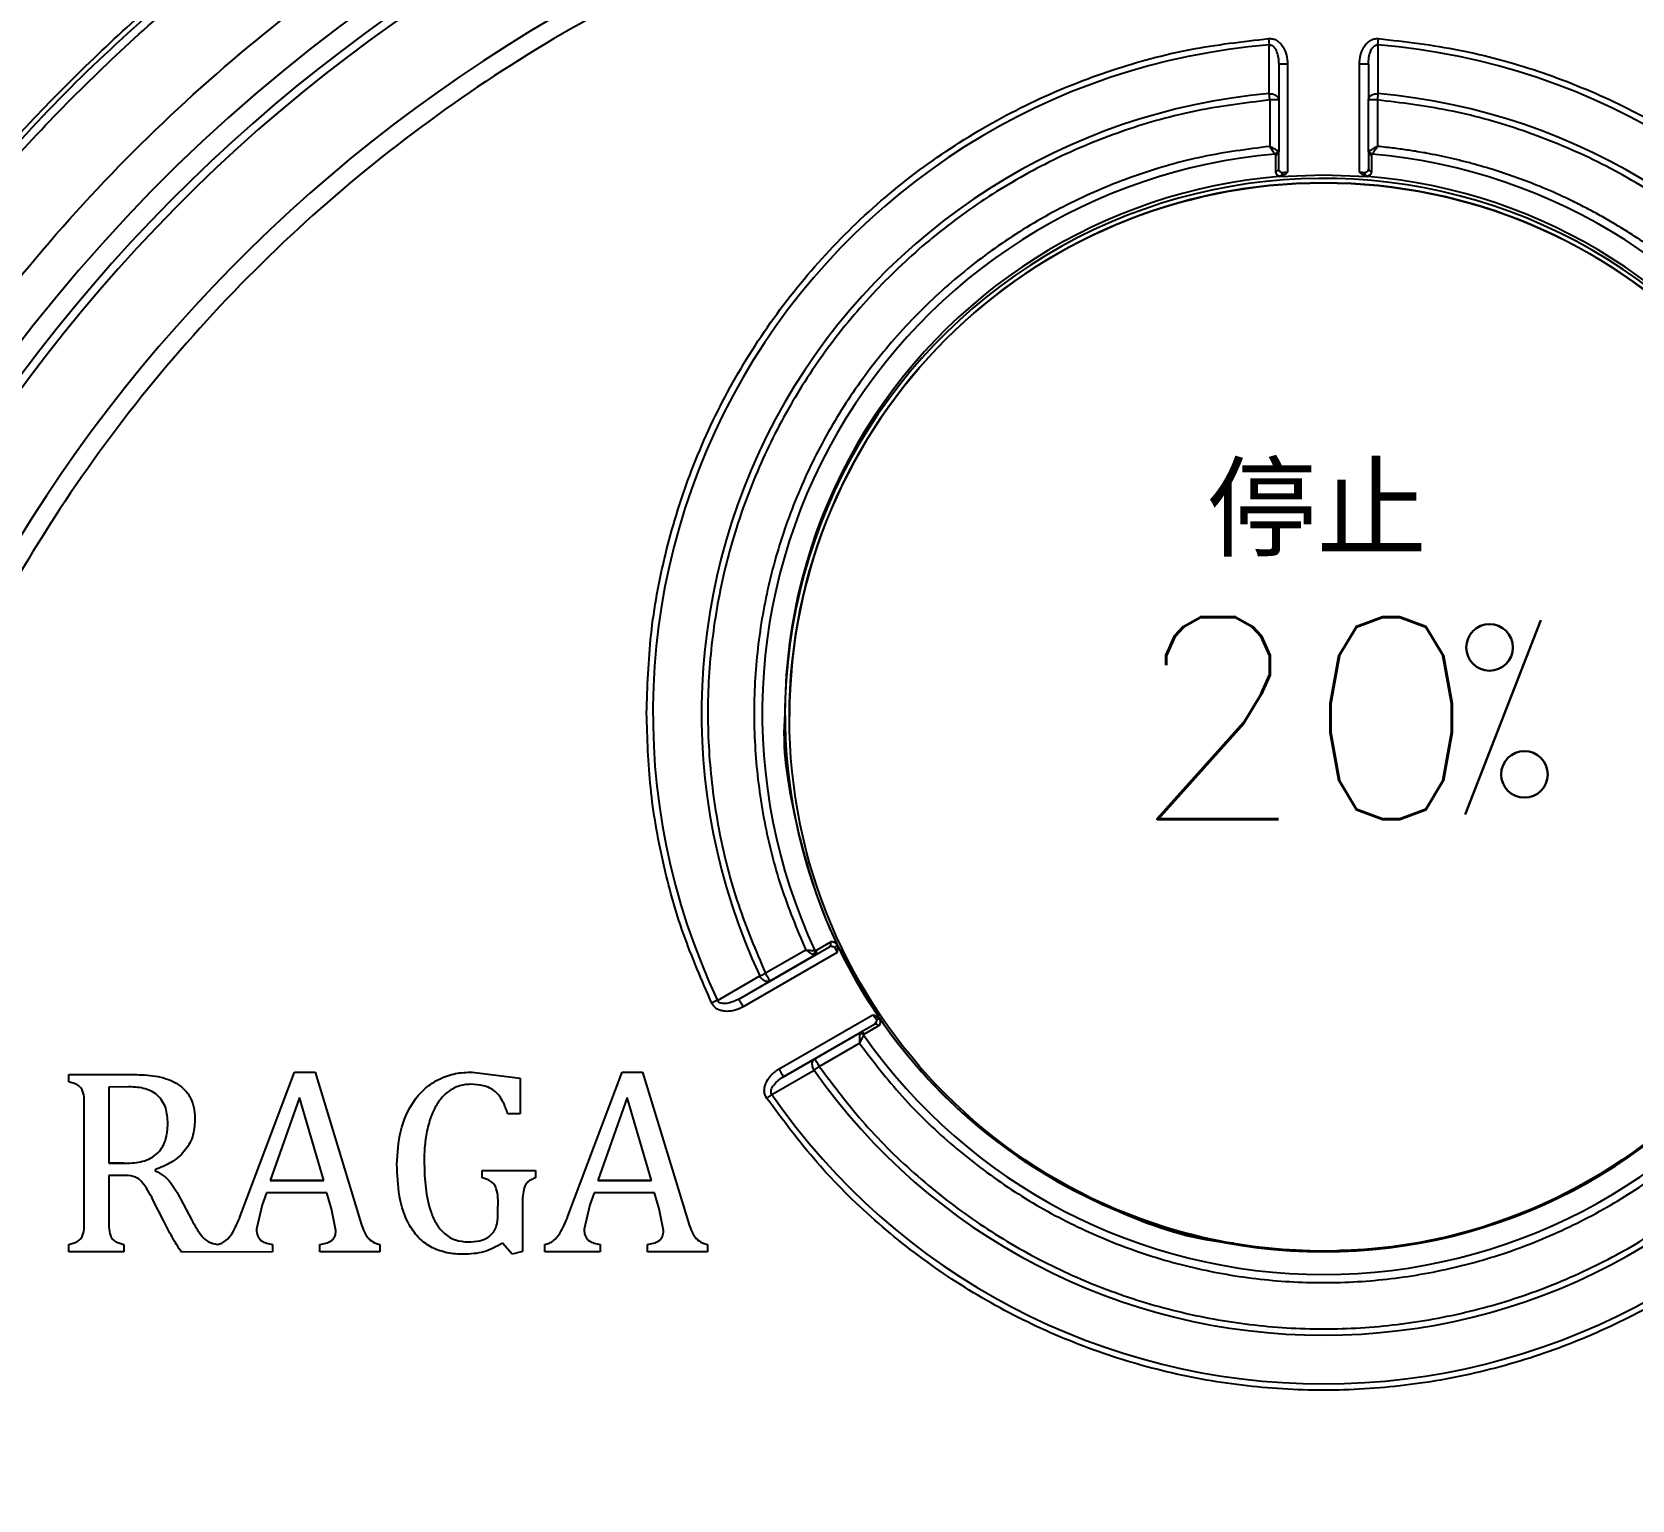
# Model space of a CAD drawing. Header units: millimetres. Extents: x 2126 to 3741, y 477 to 1658.
# Drawn here: x 2419.9 to 2509.1, y 1348.6 to 1430.3 of the extents above; entities that cross this region are included whole.
import ezdxf

# ---------------------------------------------------------------- set-up
doc = ezdxf.new("R2010")
doc.units = ezdxf.units.MM
for name, color, linetype, lineweight in [('AM_5', 3, 'Continuous', 25), ('DIM', 4, 'Continuous', 13), ('标注', 3, 'Continuous', 13)]:
    doc.layers.add(name, color=color, linetype=linetype, lineweight=lineweight)
doc.styles.add('01', font='txt.shx')
doc.styles.add('SLDTEXTSTYLE1', font='txt.shx', dxfattribs={"width": 0.7, "bigfont": 'gbcbig.shx'})
doc.dimstyles.new('SLDDIMSTYLE12$0', dxfattribs={"dimtxt": 12, "dimasz": 10, "dimexe": 0, "dimexo": 0.0625, "dimgap": 0.875, "dimtad": 1, "dimdec": 1, "dimlfac": 1.8, "dimrnd": 1e-09, "dimzin": 12, "dimdsep": 46, "dimtxsty": 'SLDTEXTSTYLE1', "dimcen": 0.09, "dimdle": 8.16, "dimclrd": 3, "dimclre": 3, "dimadec": 0, "dimazin": 3, "dimtfac": 1, "dimtdec": 1, "dimtofl": 0, "dimtmove": 0, "dimatfit": 3, "dimfxl": 0, "dimfrac": 2, "dimtolj": 1, "dimlwd": 5, "dimlwe": 5, "dimarcsym": 0})

# ---------------------------------------------------------------- blocks, each defined once
blk = doc.blocks.new('*D20')
at = {"layer": 'AM_5', "color": 3, "lineweight": 5, "transparency": 16777216}
blk.add_line((2548.033, 1555.7), (2264.196, 1555.7), dxfattribs=at)
at = {"layer": 'AM_5', "color": 3, "linetype": 'Continuous', "lineweight": 5, "transparency": 16777216}
for p, q in [((2264.196, 1545.7), (2264.196, 1266.959)), ((2595.101, 1256.959), (2264.196, 1256.959))]:
    blk.add_line(p, q, dxfattribs=at)
at = {"layer": 'AM_5', "color": 3, "transparency": 16777216}
for points in [[(2262.529, 1545.7), (2265.863, 1545.7), (2264.196, 1555.7)], [(2262.529, 1266.959), (2265.863, 1266.959), (2264.196, 1256.959)]]:
    blk.add_solid(points, dxfattribs=at)
at = {"layer": 'Defpoints', "color": 0, "transparency": 16777216}
for p in [(2548.096, 1555.7), (2264.196, 1256.959), (2595.163, 1256.959)]:
    blk.add_point(p, dxfattribs=at)
at = {"layer": 'AM_5', "color": 0, "transparency": 16777216, "insert": (2257.321, 1403.647), "char_height": 12, "attachment_point": 5, "rotation": 90, "style": 'SLDTEXTSTYLE1'}
blk.add_mtext('\\A1;350', dxfattribs=at)

msp = doc.modelspace()

# ---------------------------------------------------------------- linework, layer by layer
at = {"color": 7, "linetype": 'Continuous', "lineweight": 25}
for p, q in [((2488.821, 1429.966), (2488.849, 1429.614)), ((2488.847, 1426.897), (2488.849, 1429.614)), ((2494.907, 1429.614), (2494.935, 1429.966)), ((2494.907, 1429.614), (2494.909, 1426.897)), ((2489.378, 1428.552), (2489.378, 1426.545)), ((2489.878, 1428.552), (2489.878, 1422.517)), ((2493.878, 1422.517), (2493.878, 1428.552)), ((2494.378, 1428.552), (2494.378, 1426.545)), ((2488.878, 1426.545), (2488.847, 1426.897)), ((2494.909, 1426.897), (2494.878, 1426.545)), ((2488.878, 1426.545), (2488.878, 1423.959)), ((2489.378, 1426.545), (2489.378, 1423.653)), ((2494.378, 1423.653), (2494.378, 1426.545)), ((2494.878, 1426.545), (2494.878, 1423.959)), ((2489.194, 1423.473), (2489.194, 1422.537)), ((2489.378, 1422.717), (2489.378, 1423.653)), ((2494.378, 1423.653), (2494.378, 1422.717)), ((2494.562, 1422.537), (2494.562, 1423.473)), ((2489.405, 1422.281), (2491.878, 1422.383)), ((2491.878, 1422.383), (2494.351, 1422.281)), ((2462.128, 1392.21), (2462.128, 1392.21)), ((2464.422, 1379.631), (2463.611, 1379.163)), ((2467.222, 1375.292), (2464.749, 1379.576)), ((2459.305, 1376.464), (2464.358, 1379.381)), ((2464.781, 1379.049), (2459.555, 1376.031)), ((2463.033, 1379.194), (2460.793, 1377.901)), ((2463.547, 1378.913), (2461.043, 1377.468)), ((2463.545, 1378.913), (2463.573, 1378.932)), ((2463.547, 1378.913), (2464.358, 1379.381)), ((2464.384, 1379.4), (2464.391, 1379.397)), ((2458.121, 1376.391), (2460.473, 1377.751)), ((2459.305, 1376.464), (2461.043, 1377.468)), ((2459.305, 1376.464), (2458.974, 1376.308)), ((2461.555, 1372.567), (2466.781, 1375.584)), ((2466.858, 1375.051), (2461.805, 1372.134)), ((2463.543, 1373.138), (2466.047, 1374.583)), ((2466.858, 1375.051), (2466.047, 1374.583)), ((2466.296, 1374.514), (2467.106, 1374.982)), ((2463.793, 1372.705), (2466.033, 1373.998)), ((2431.542, 1364.368), (2434.561, 1372.399)), ((2431.542, 1364.368), (2434.561, 1372.399)), ((2434.561, 1372.399), (2435.706, 1372.399)), ((2434.561, 1372.399), (2434.561, 1372.399)), ((2434.561, 1372.399), (2435.706, 1372.399)), ((2435.706, 1372.399), (2438.167, 1364.311)), ((2435.706, 1372.399), (2435.706, 1372.399)), ((2435.706, 1372.399), (2438.167, 1364.311)), ((2444.454, 1372.399), (2447.13, 1372.058)), ((2444.454, 1372.399), (2444.454, 1372.399)), ((2449.79, 1364.368), (2452.809, 1372.399)), ((2449.79, 1364.368), (2452.809, 1372.399)), ((2452.809, 1372.399), (2453.953, 1372.399)), ((2452.809, 1372.399), (2452.809, 1372.399)), ((2452.809, 1372.399), (2453.953, 1372.399)), ((2453.953, 1372.399), (2456.414, 1364.311)), ((2453.953, 1372.399), (2453.953, 1372.399)), ((2453.953, 1372.399), (2456.414, 1364.311)), ((2461.15, 1371.145), (2463.504, 1372.502)), ((2461.805, 1372.134), (2463.543, 1373.138)), ((2421.998, 1371.85), (2421.998, 1372.262)), ((2421.998, 1372.262), (2425.611, 1372.262)), ((2421.998, 1372.262), (2425.611, 1372.262)), ((2421.998, 1372.262), (2421.998, 1372.262)), ((2425.274, 1371.576), (2424.217, 1371.548)), ((2424.217, 1371.548), (2424.217, 1367.323)), ((2425.611, 1372.262), (2425.611, 1372.262)), ((2447.13, 1372.058), (2447.13, 1370.067)), ((2447.13, 1372.058), (2447.13, 1372.058)), ((2434.844, 1370.98), (2433.212, 1366.362)), ((2436.203, 1366.362), (2434.844, 1370.98)), ((2453.092, 1370.98), (2451.46, 1366.362)), ((2454.451, 1366.362), (2453.092, 1370.98)), ((2422.845, 1364.231), (2422.845, 1370.414)), ((2429.019, 1369.732), (2429.019, 1369.732)), ((2447.13, 1370.067), (2446.444, 1370.067)), ((2424.217, 1367.323), (2425.034, 1367.323)), ((2424.217, 1367.323), (2424.217, 1367.323)), ((2425.034, 1367.323), (2424.217, 1367.323)), ((2425.034, 1367.323), (2425.034, 1367.323)), ((2440.27, 1367.254), (2440.27, 1367.254)), ((2441.779, 1367.355), (2441.779, 1367.355)), ((2425.008, 1366.637), (2424.217, 1366.637)), ((2424.217, 1366.637), (2424.217, 1364.236)), ((2426.809, 1366.956), (2426.809, 1366.892)), ((2433.212, 1366.362), (2436.203, 1366.362)), ((2436.203, 1366.362), (2433.212, 1366.362)), ((2445.014, 1366.499), (2445.014, 1366.911)), ((2445.014, 1366.911), (2447.977, 1366.911)), ((2445.014, 1366.911), (2447.977, 1366.911)), ((2445.014, 1366.911), (2445.014, 1366.911)), ((2447.977, 1366.911), (2447.977, 1366.499)), ((2447.977, 1366.911), (2447.977, 1366.911)), ((2451.46, 1366.362), (2454.451, 1366.362)), ((2454.451, 1366.362), (2451.46, 1366.362)), ((2427.287, 1364.09), (2426.676, 1365.288)), ((2428.217, 1365.335), (2428.848, 1364.154)), ((2428.217, 1365.335), (2428.217, 1365.335)), ((2428.217, 1365.335), (2428.848, 1364.154)), ((2433.005, 1365.676), (2432.762, 1364.999)), ((2436.372, 1365.676), (2433.005, 1365.676)), ((2436.625, 1364.776), (2436.372, 1365.676)), ((2451.252, 1365.676), (2451.01, 1364.999)), ((2454.62, 1365.676), (2451.252, 1365.676)), ((2454.873, 1364.776), (2454.62, 1365.676)), ((2432.762, 1364.999), (2432.447, 1363.642)), ((2436.865, 1363.569), (2436.625, 1364.776)), ((2445.895, 1364.437), (2445.895, 1364.866)), ((2447.267, 1364.917), (2447.267, 1362.398)), ((2451.01, 1364.999), (2450.695, 1363.642)), ((2455.113, 1363.569), (2454.873, 1364.776)), ((2422.845, 1364.231), (2422.845, 1364.231)), ((2428.848, 1364.154), (2428.848, 1364.154)), ((2431.542, 1364.368), (2431.542, 1364.368)), ((2438.167, 1364.311), (2438.167, 1364.311)), ((2449.79, 1364.368), (2449.79, 1364.368)), ((2456.414, 1364.311), (2456.414, 1364.311)), ((2421.998, 1362.383), (2421.998, 1362.795)), ((2421.998, 1362.795), (2421.998, 1362.795)), ((2425.064, 1362.795), (2425.064, 1362.383)), ((2430.264, 1362.793), (2430.264, 1362.793)), ((2433.343, 1362.795), (2433.343, 1362.383)), ((2435.976, 1362.383), (2435.976, 1362.795)), ((2439.309, 1362.795), (2439.309, 1362.383)), ((2439.309, 1362.795), (2439.309, 1362.795)), ((2446.686, 1362.246), (2446.142, 1362.859)), ((2448.502, 1362.383), (2448.502, 1362.795)), ((2448.502, 1362.795), (2448.502, 1362.795)), ((2451.591, 1362.795), (2451.591, 1362.383)), ((2454.223, 1362.383), (2454.223, 1362.795)), ((2457.557, 1362.795), (2457.557, 1362.383)), ((2457.557, 1362.795), (2457.557, 1362.795)), ((2425.064, 1362.383), (2421.998, 1362.383)), ((2433.343, 1362.383), (2428.261, 1362.367)), ((2439.309, 1362.383), (2435.976, 1362.383)), ((2447.267, 1362.398), (2446.686, 1362.246)), ((2451.591, 1362.383), (2448.502, 1362.383)), ((2457.557, 1362.383), (2454.223, 1362.383)), ((2491.878, 1362.383), (2492.981, 1362.492))]:
    msp.add_line(p, q, dxfattribs=at)
at = {"color": 7, "linetype": 'Continuous', "lineweight": 25, "flags": 128}
for points in [[(2489.378, 1428.552), (2489.388, 1428.552), (2489.416, 1428.552), (2489.462, 1428.552), (2489.524, 1428.552), (2489.6, 1428.552), (2489.687, 1428.552), (2489.78, 1428.552), (2489.878, 1428.552)], [(2493.878, 1428.552), (2493.975, 1428.552), (2494.069, 1428.552), (2494.156, 1428.552), (2494.231, 1428.552), (2494.294, 1428.552), (2494.34, 1428.552), (2494.368, 1428.552), (2494.378, 1428.552)], [(2489.378, 1426.545), (2489.368, 1426.545), (2489.34, 1426.545), (2489.294, 1426.545), (2489.231, 1426.545), (2489.156, 1426.545), (2489.069, 1426.545), (2488.975, 1426.545), (2488.878, 1426.545)], [(2494.878, 1426.545), (2494.78, 1426.545), (2494.687, 1426.545), (2494.6, 1426.545), (2494.524, 1426.545), (2494.462, 1426.545), (2494.416, 1426.545), (2494.388, 1426.545), (2494.378, 1426.545)], [(2460.473, 1377.751), (2460.506, 1377.767), (2460.541, 1377.783), (2460.58, 1377.801), (2460.62, 1377.82), (2460.662, 1377.839), (2460.705, 1377.859), (2460.749, 1377.88), (2460.793, 1377.901)], [(2460.793, 1377.901), (2460.842, 1377.816), (2460.889, 1377.735), (2460.932, 1377.66), (2460.97, 1377.594), (2461.001, 1377.541), (2461.024, 1377.501), (2461.038, 1377.476), (2461.043, 1377.468)], [(2458.121, 1376.391), (2458.088, 1376.375), (2458.053, 1376.358), (2458.014, 1376.34), (2457.974, 1376.321), (2457.933, 1376.302), (2457.89, 1376.281), (2457.846, 1376.261), (2457.801, 1376.24)], [(2459.555, 1376.031), (2459.506, 1376.115), (2459.459, 1376.197), (2459.416, 1376.272), (2459.378, 1376.337), (2459.347, 1376.391), (2459.324, 1376.431), (2459.31, 1376.456), (2459.305, 1376.464)], [(2461.805, 1372.134), (2461.8, 1372.142), (2461.786, 1372.167), (2461.763, 1372.207), (2461.732, 1372.261), (2461.694, 1372.326), (2461.651, 1372.401), (2461.604, 1372.482), (2461.555, 1372.567)], [(2463.793, 1372.705), (2463.753, 1372.676), (2463.713, 1372.649), (2463.674, 1372.621), (2463.637, 1372.595), (2463.6, 1372.569), (2463.566, 1372.545), (2463.534, 1372.522), (2463.504, 1372.502)], [(2463.543, 1373.138), (2463.548, 1373.129), (2463.562, 1373.105), (2463.585, 1373.065), (2463.616, 1373.011), (2463.654, 1372.945), (2463.698, 1372.87), (2463.745, 1372.789), (2463.793, 1372.705)], [(2460.859, 1370.944), (2460.899, 1370.972), (2460.939, 1371), (2460.978, 1371.027), (2461.016, 1371.053), (2461.053, 1371.078), (2461.087, 1371.102), (2461.12, 1371.124), (2461.15, 1371.145)]]:
    msp.add_lwpolyline(points, dxfattribs=at)
at = {"color": 7, "linetype": 'Continuous', "lineweight": 25}
msp.add_circle((2491.877, 1392.178), 29.75, dxfattribs=at)
for centre, radius, start, end in [((2491.878, 1357.383), 91.48, 295.79271, 180), ((2491.878, 1357.383), 90.341, 353.64897, 186.35103), ((2491.878, 1357.383), 89.875, 353.64897, 186.35103), ((2491.878, 1357.383), 85.319, 353.33017, 186.66983), ((2491.878, 1392.383), 37.354, 94.65071, 205.34929), ((2491.878, 1392.383), 37.354, 334.65071, 85.34929), ((2491.878, 1392.383), 34.646, 95.01875, 204.98125), ((2491.878, 1392.383), 34.646, 335.01875, 84.98125), ((2491.878, 1392.383), 31.264, 94.97704, 205.02296), ((2489.106, 1423.75), 0.229, 285.08159, 349.89545), ((2489.189, 1423.662), 0.19, 271.48934, 357.31235), ((2494.567, 1423.662), 0.19, 182.68765, 268.51066), ((2494.65, 1423.75), 0.229, 190.10455, 254.91841), ((2491.878, 1392.383), 31.264, 334.97704, 85.02296), ((2489.189, 1422.726), 0.189, 271.61717, 357.31776), ((2494.567, 1422.726), 0.189, 182.6801, 268.38296), ((2491.877, 1392.178), 30, 357.22072, 180), ((2491.878, 1392.383), 30, 94.72923, 205.27077), ((2491.877, 1392.178), 29.75, 0, 179.93876), ((2491.878, 1392.383), 30, 334.72923, 85.27077), ((2464.256, 1379.541), 0.189, 302.68007, 28.38309), ((2463.327, 1379.1), 0.229, 310.10459, 14.91837), ((2463.445, 1379.073), 0.19, 302.68761, 28.51079), ((2466.945, 1374.883), 0.189, 31.61702, 117.31857), ((2491.878, 1392.383), 30, 214.72923, 325.27077), ((2466.099, 1374.299), 0.229, 45.08176, 109.89528), ((2466.134, 1374.415), 0.19, 31.48925, 117.3121), ((2491.878, 1392.383), 31.264, 214.97704, 325.02296), ((2491.878, 1392.383), 34.646, 215.01875, 324.98125), ((2491.878, 1392.383), 37.354, 214.65071, 325.34929), ((2491.878, 1357.383), 91.48, 180, 290.22656)]:
    msp.add_arc(centre, radius, start, end, dxfattribs=at)
for points in [[(2394.204, 1368.174), (2394.728, 1371.825), (2395.776, 1379.129), (2398.896, 1389.772), (2403.104, 1400.015), (2408.459, 1409.716), (2414.864, 1418.755), (2422.245, 1427.017), (2430.507, 1434.398), (2439.547, 1440.803), (2449.247, 1446.158), (2459.49, 1450.366), (2470.134, 1453.486), (2477.437, 1454.534), (2481.088, 1455.058)], [(2394.407, 1374.716), (2395.093, 1378.01), (2396.466, 1384.599), (2399.787, 1394.151), (2403.991, 1403.335), (2409.126, 1412.038), (2415.116, 1420.174), (2421.903, 1427.659), (2429.417, 1434.414), (2437.579, 1440.369), (2446.304, 1445.467), (2455.505, 1449.632), (2465.071, 1452.912), (2471.666, 1454.256), (2474.963, 1454.928)], [(2502.667, 1455.058), (2506.319, 1454.534), (2513.622, 1453.486), (2524.265, 1450.366), (2534.508, 1446.158), (2544.209, 1440.803), (2553.248, 1434.398), (2561.511, 1427.017), (2568.892, 1418.755), (2575.297, 1409.716), (2580.652, 1400.015), (2584.86, 1389.772), (2587.979, 1379.129), (2589.028, 1371.825), (2589.552, 1368.174)], [(2398.137, 1357.384), (2398.224, 1360.452), (2398.399, 1366.587), (2399.802, 1375.701), (2402.027, 1384.639), (2405.135, 1393.315), (2409.073, 1401.644), (2413.81, 1409.547), (2419.299, 1416.948), (2425.487, 1423.775), (2432.314, 1429.963), (2439.715, 1435.452), (2447.618, 1440.189), (2455.947, 1444.127), (2464.623, 1447.235), (2473.561, 1449.46), (2482.675, 1450.864), (2488.81, 1451.038), (2491.878, 1451.125)], [(2491.878, 1451.125), (2494.946, 1451.038), (2501.081, 1450.864), (2510.195, 1449.46), (2519.133, 1447.235), (2527.809, 1444.127), (2536.138, 1440.189), (2544.041, 1435.452), (2551.442, 1429.963), (2558.269, 1423.775), (2564.457, 1416.948), (2569.946, 1409.547), (2574.683, 1401.644), (2578.621, 1393.315), (2581.729, 1384.639), (2583.954, 1375.701), (2585.357, 1366.587), (2585.531, 1360.452), (2585.618, 1357.384)], [(2491.878, 1441.67), (2488.915, 1441.58), (2482.99, 1441.399), (2474.201, 1439.944), (2465.608, 1437.639), (2457.307, 1434.424), (2449.39, 1430.358), (2441.945, 1425.481), (2435.054, 1419.847), (2428.795, 1413.519), (2423.237, 1406.567), (2418.442, 1399.069), (2414.462, 1391.108), (2411.343, 1382.773), (2409.114, 1374.154), (2407.823, 1365.352), (2407.399, 1356.453), (2407.907, 1350.547), (2408.162, 1347.594)], [(2575.594, 1347.594), (2575.848, 1350.547), (2576.357, 1356.453), (2575.933, 1365.352), (2574.642, 1374.154), (2572.413, 1382.773), (2569.294, 1391.108), (2565.314, 1399.069), (2560.519, 1406.567), (2554.96, 1413.519), (2548.701, 1419.847), (2541.811, 1425.481), (2534.366, 1430.358), (2526.449, 1434.424), (2518.148, 1437.639), (2509.555, 1439.944), (2500.766, 1441.399), (2494.841, 1441.58), (2491.878, 1441.67)], [(2427.235, 1432.022), (2425.48, 1430.446), (2421.969, 1427.293), (2418.816, 1423.782), (2417.24, 1422.027)], [(2494.935, 1429.966), (2496.444, 1429.79), (2499.461, 1429.439), (2503.864, 1428.225), (2508.095, 1426.528), (2512.09, 1424.324), (2515.79, 1421.657), (2519.143, 1418.563), (2522.098, 1415.088), (2524.613, 1411.283), (2526.651, 1407.202), (2528.183, 1402.905), (2529.186, 1398.455), (2529.645, 1393.917), (2529.557, 1389.356), (2528.91, 1384.843), (2527.76, 1380.422), (2526.556, 1377.634), (2525.954, 1376.24)], [(2488.878, 1426.545), (2487.516, 1426.377), (2484.793, 1426.043), (2480.821, 1424.926), (2477.005, 1423.376), (2473.403, 1421.372), (2470.067, 1418.953), (2467.045, 1416.152), (2464.379, 1413.01), (2462.108, 1409.571), (2460.265, 1405.885), (2458.877, 1402.005), (2457.962, 1397.987), (2457.536, 1393.889), (2457.601, 1389.767), (2458.167, 1385.688), (2459.185, 1381.689), (2460.257, 1379.164), (2460.793, 1377.901)], [(2488.878, 1423.959), (2487.629, 1423.796), (2485.131, 1423.472), (2481.491, 1422.426), (2477.995, 1420.986), (2474.696, 1419.133), (2471.64, 1416.903), (2468.871, 1414.325), (2466.428, 1411.437), (2464.345, 1408.28), (2462.652, 1404.897), (2461.372, 1401.337), (2460.525, 1397.65), (2460.121, 1393.889), (2460.166, 1390.105), (2460.667, 1386.358), (2461.581, 1382.682), (2462.549, 1380.356), (2463.033, 1379.194)], [(2489.878, 1422.517), (2489.821, 1422.512), (2489.706, 1422.501), (2489.611, 1422.49), (2489.564, 1422.485)], [(2494.192, 1422.485), (2494.145, 1422.49), (2494.049, 1422.501), (2493.935, 1422.512), (2493.878, 1422.517)], [(2464.652, 1379.337), (2464.671, 1379.293), (2464.71, 1379.205), (2464.757, 1379.101), (2464.781, 1379.049)], [(2466.781, 1375.584), (2466.815, 1375.538), (2466.881, 1375.444), (2466.938, 1375.367), (2466.967, 1375.328)], [(2466.033, 1373.998), (2466.798, 1372.997), (2468.328, 1370.996), (2471.054, 1368.367), (2474.049, 1366.059), (2477.303, 1364.129), (2480.762, 1362.597), (2484.379, 1361.488), (2488.102, 1360.816), (2491.878, 1360.591), (2495.654, 1360.816), (2499.377, 1361.488), (2502.994, 1362.597), (2506.452, 1364.129), (2509.707, 1366.059), (2512.702, 1368.367), (2515.428, 1370.996), (2516.958, 1372.997), (2517.723, 1373.998)], [(2463.793, 1372.705), (2464.619, 1371.609), (2466.271, 1369.418), (2469.224, 1366.536), (2472.474, 1364.006), (2476.011, 1361.89), (2479.773, 1360.21), (2483.71, 1358.993), (2487.764, 1358.255), (2491.878, 1358.008), (2495.991, 1358.255), (2500.046, 1358.993), (2503.983, 1360.21), (2507.745, 1361.89), (2511.282, 1364.006), (2514.532, 1366.536), (2517.485, 1369.418), (2519.137, 1371.609), (2519.963, 1372.705)], [(2522.897, 1370.944), (2521.991, 1369.726), (2520.177, 1367.289), (2516.925, 1364.083), (2513.34, 1361.266), (2509.433, 1358.909), (2505.274, 1357.038), (2500.918, 1355.681), (2496.431, 1354.86), (2491.878, 1354.584), (2487.325, 1354.86), (2482.838, 1355.681), (2478.482, 1357.038), (2474.323, 1358.909), (2470.416, 1361.266), (2466.831, 1364.083), (2463.578, 1367.289), (2461.765, 1369.726), (2460.859, 1370.944)], [(2491.878, 1263.644), (2488.81, 1263.731), (2482.675, 1263.905), (2473.561, 1265.308), (2464.623, 1267.533), (2455.947, 1270.641), (2447.618, 1274.579), (2439.715, 1279.317), (2432.314, 1284.805), (2425.487, 1290.993), (2419.299, 1297.82), (2413.81, 1305.221), (2409.073, 1313.124), (2405.135, 1321.454), (2402.027, 1330.129), (2399.802, 1339.067), (2398.399, 1348.181), (2398.224, 1354.317), (2398.137, 1357.384)], [(2585.618, 1357.384), (2585.531, 1354.317), (2585.357, 1348.181), (2583.954, 1339.067), (2581.729, 1330.129), (2578.621, 1321.454), (2574.683, 1313.124), (2569.946, 1305.221), (2564.457, 1297.82), (2558.269, 1290.993), (2551.442, 1284.805), (2544.041, 1279.317), (2536.138, 1274.579), (2527.809, 1270.641), (2519.133, 1267.533), (2510.195, 1265.308), (2501.081, 1263.905), (2494.946, 1263.731), (2491.878, 1263.644)]]:
    msp.add_open_spline(points, degree=3, dxfattribs=at)
for points, knots in [([(2454.171, 1392.383), (2454.22, 1393.848), (2454.32, 1396.817), (2455.143, 1401.268), (2456.501, 1405.72), (2458.46, 1410.072), (2461.002, 1414.212), (2464.077, 1418.014), (2467.617, 1421.387), (2471.538, 1424.256), (2475.716, 1426.562), (2480.044, 1428.276), (2484.413, 1429.458), (2487.365, 1429.798), (2488.821, 1429.966)], [0, 0, 0, 0, 0.078216, 0.158605, 0.241035, 0.32651, 0.412892, 0.5, 0.587092, 0.673473, 0.758965, 0.841378, 0.921776, 1, 1, 1, 1]), ([(2488.821, 1429.966), (2488.902, 1429.965), (2489.067, 1429.962), (2489.292, 1429.854), (2489.483, 1429.694), (2489.681, 1429.431), (2489.844, 1429.043), (2489.867, 1428.716), (2489.878, 1428.552)], [0, 0, 0, 0, 0.122541, 0.250728, 0.370854, 0.501138, 0.750528, 1, 1, 1, 1]), ([(2488.849, 1429.614), (2488.87, 1429.615), (2488.913, 1429.617), (2488.997, 1429.591), (2489.093, 1429.521), (2489.185, 1429.4), (2489.284, 1429.2), (2489.362, 1428.913), (2489.372, 1428.674), (2489.378, 1428.552)], [0, 0, 0, 0, 0.04691, 0.093633, 0.194711, 0.311017, 0.43912, 0.713502, 1, 1, 1, 1]), ([(2493.878, 1428.552), (2493.889, 1428.716), (2493.912, 1429.043), (2494.075, 1429.431), (2494.273, 1429.694), (2494.464, 1429.853), (2494.688, 1429.962), (2494.854, 1429.965), (2494.935, 1429.966)], [0, 0, 0, 0, 0.249813, 0.499193, 0.628879, 0.749485, 0.877324, 1, 1, 1, 1]), ([(2494.378, 1428.552), (2494.383, 1428.674), (2494.394, 1428.913), (2494.472, 1429.2), (2494.571, 1429.401), (2494.663, 1429.521), (2494.759, 1429.591), (2494.843, 1429.617), (2494.885, 1429.615), (2494.907, 1429.614)], [0, 0, 0, 0, 0.2865456, 0.5610687, 0.6891901, 0.8054766, 0.906505, 0.9531764, 1, 1, 1, 1]), ([(2488.847, 1426.897), (2488.912, 1426.895), (2489.012, 1426.891), (2489.136, 1426.85), (2489.22, 1426.806), (2489.291, 1426.748), (2489.359, 1426.664), (2489.371, 1426.591), (2489.378, 1426.545)], [0, 0, 0, 0, 0.238585, 0.363839, 0.500003, 0.621304, 0.761415, 1, 1, 1, 1]), ([(2494.378, 1426.545), (2494.385, 1426.591), (2494.397, 1426.664), (2494.465, 1426.748), (2494.536, 1426.806), (2494.62, 1426.85), (2494.744, 1426.891), (2494.843, 1426.895), (2494.909, 1426.897)], [0, 0, 0, 0, 0.238585, 0.378746, 0.499997, 0.636212, 0.761415, 1, 1, 1, 1]), ([(2526.171, 1392.383), (2526.126, 1393.71), (2526.036, 1396.4), (2525.293, 1400.432), (2523.858, 1405.158), (2521.311, 1410.389), (2517.768, 1415.101), (2514.042, 1418.675), (2510.504, 1421.288), (2506.731, 1423.393), (2502.82, 1424.966), (2498.868, 1426.059), (2496.196, 1426.384), (2494.878, 1426.545)], [0, 0, 0, 0, 0.0782769, 0.15871, 0.2411685, 0.3693291, 0.4998887, 0.586965, 0.6733385, 0.7588314, 0.8412717, 0.9217141, 1, 1, 1, 1]), ([(2489.331, 1423.71), (2489.307, 1423.724), (2489.255, 1423.752), (2489.146, 1423.812), (2489.018, 1423.883), (2488.93, 1423.93), (2488.878, 1423.959)], [0, 0, 0, 0, 0.242714, 0.515432, 0.71469, 1, 1, 1, 1]), ([(2489.166, 1423.53), (2489.15, 1423.553), (2489.118, 1423.602), (2489.049, 1423.705), (2488.967, 1423.826), (2488.911, 1423.909), (2488.878, 1423.959)], [0, 0, 0, 0, 0.242139, 0.515387, 0.713959, 1, 1, 1, 1]), ([(2489.166, 1423.53), (2489.174, 1423.521), (2489.19, 1423.503), (2489.192, 1423.483), (2489.194, 1423.473)], [0, 0, 0, 0, 0.49497, 1, 1, 1, 1]), ([(2489.378, 1423.653), (2489.376, 1423.664), (2489.371, 1423.685), (2489.344, 1423.702), (2489.331, 1423.71)], [0, 0, 0, 0, 0.5446681, 1, 1, 1, 1]), ([(2494.425, 1423.71), (2494.412, 1423.702), (2494.385, 1423.685), (2494.38, 1423.664), (2494.378, 1423.653)], [0, 0, 0, 0, 0.455333, 1, 1, 1, 1]), ([(2494.878, 1423.959), (2494.826, 1423.93), (2494.738, 1423.883), (2494.61, 1423.812), (2494.501, 1423.752), (2494.449, 1423.724), (2494.425, 1423.71)], [0, 0, 0, 0, 0.285344, 0.484568, 0.757303, 1, 1, 1, 1]), ([(2494.562, 1423.473), (2494.563, 1423.483), (2494.566, 1423.503), (2494.582, 1423.521), (2494.59, 1423.53)], [0, 0, 0, 0, 0.505034, 1, 1, 1, 1]), ([(2494.878, 1423.959), (2494.845, 1423.909), (2494.789, 1423.826), (2494.707, 1423.705), (2494.638, 1423.602), (2494.606, 1423.553), (2494.59, 1423.53)], [0, 0, 0, 0, 0.286006, 0.484613, 0.757844, 1, 1, 1, 1]), ([(2523.595, 1392.383), (2523.552, 1393.638), (2523.466, 1396.147), (2522.773, 1399.858), (2521.946, 1402.582), (2521.248, 1404.372), (2520.855, 1405.293), (2520.434, 1406.2), (2519.984, 1407.094), (2519.506, 1407.973), (2519.16, 1408.563), (2518.909, 1408.976), (2518.615, 1409.452), (2518.149, 1410.167), (2517.575, 1410.983), (2517.047, 1411.691), (2516.508, 1412.375), (2515.936, 1413.059), (2515.505, 1413.546), (2514.831, 1414.283), (2513.969, 1415.166), (2512.693, 1416.334), (2511.504, 1417.315), (2510.385, 1418.152), (2509.45, 1418.795), (2508.655, 1419.305), (2507.936, 1419.74), (2507.212, 1420.153), (2506.46, 1420.555), (2505.905, 1420.832), (2505.119, 1421.21), (2504.182, 1421.629), (2502.855, 1422.151), (2501.585, 1422.589), (2500.498, 1422.913), (2499.617, 1423.145), (2498.948, 1423.305), (2498.277, 1423.451), (2497.78, 1423.548), (2497.356, 1423.625), (2496.904, 1423.702), (2496.213, 1423.806), (2495.504, 1423.896), (2495.048, 1423.942), (2494.878, 1423.959)], [0, 0, 0, 0, 0.080365, 0.160729, 0.241094, 0.262468, 0.283842, 0.305215, 0.326587, 0.347957, 0.369326, 0.370443, 0.378885, 0.405204, 0.425118, 0.442801, 0.461848, 0.480895, 0.49994, 0.50352, 0.544914, 0.57896, 0.614384, 0.643615, 0.668512, 0.687104, 0.704122, 0.72234, 0.740558, 0.758776, 0.762108, 0.796425, 0.824503, 0.853496, 0.882488, 0.897179, 0.911868, 0.926558, 0.941247, 0.944272, 0.9542, 0.970596, 0.989058, 1, 1, 1, 1]), ([(2489.194, 1422.537), (2489.198, 1422.512), (2489.204, 1422.463), (2489.261, 1422.397), (2489.347, 1422.339), (2489.432, 1422.311), (2489.474, 1422.298)], [0, 0, 0, 0, 0.253237, 0.501002, 0.754124, 1, 1, 1, 1]), ([(2489.564, 1422.485), (2489.537, 1422.498), (2489.48, 1422.526), (2489.4, 1422.602), (2489.387, 1422.671), (2489.378, 1422.717)], [0, 0, 0, 0, 0.233086, 0.493007, 1, 1, 1, 1]), ([(2489.878, 1422.517), (2489.806, 1422.464), (2489.695, 1422.384), (2489.534, 1422.303), (2489.445, 1422.288), (2489.405, 1422.281)], [0, 0, 0, 0, 0.500211, 0.768831, 1, 1, 1, 1]), ([(2489.564, 1422.485), (2489.564, 1422.485), (2489.564, 1422.485), (2489.564, 1422.484), (2489.564, 1422.484), (2489.563, 1422.483), (2489.563, 1422.479), (2489.562, 1422.462), (2489.556, 1422.424), (2489.538, 1422.372), (2489.509, 1422.325), (2489.485, 1422.307), (2489.474, 1422.298)], [0, 0, 0, 0, 0.000085, 0.000256, 0.000889, 0.00335, 0.013107, 0.052364, 0.215004, 0.505233, 0.751511, 1, 1, 1, 1]), ([(2494.351, 1422.281), (2494.311, 1422.288), (2494.223, 1422.303), (2494.061, 1422.383), (2493.95, 1422.464), (2493.878, 1422.517)], [0, 0, 0, 0, 0.22952, 0.499747, 1, 1, 1, 1]), ([(2494.378, 1422.717), (2494.369, 1422.671), (2494.356, 1422.602), (2494.276, 1422.526), (2494.219, 1422.498), (2494.192, 1422.485)], [0, 0, 0, 0, 0.506993, 0.766897, 1, 1, 1, 1]), ([(2494.282, 1422.298), (2494.27, 1422.307), (2494.245, 1422.326), (2494.218, 1422.374), (2494.2, 1422.428), (2494.195, 1422.466), (2494.192, 1422.485)], [0, 0, 0, 0, 0.260276, 0.5208, 0.77013, 1, 1, 1, 1]), ([(2494.282, 1422.298), (2494.324, 1422.311), (2494.409, 1422.339), (2494.495, 1422.397), (2494.551, 1422.463), (2494.558, 1422.512), (2494.562, 1422.537)], [0, 0, 0, 0, 0.245779, 0.498992, 0.746656, 1, 1, 1, 1]), ([(2489.474, 1422.298), (2489.47, 1422.296), (2489.462, 1422.292), (2489.439, 1422.285), (2489.419, 1422.283), (2489.405, 1422.281)], [0, 0, 0, 0, 0.22087, 0.452261, 1, 1, 1, 1]), ([(2494.351, 1422.281), (2494.337, 1422.283), (2494.317, 1422.285), (2494.294, 1422.292), (2494.286, 1422.296), (2494.282, 1422.298)], [0, 0, 0, 0, 0.55228, 0.782751, 1, 1, 1, 1]), ([(2457.801, 1376.24), (2457.246, 1377.515), (2456.134, 1380.065), (2455.026, 1384.095), (2454.302, 1388.212), (2454.214, 1390.993), (2454.171, 1392.383)], [0, 0, 0, 0, 0.249984, 0.5, 0.749984, 1, 1, 1, 1]), ([(2461.881, 1392.415), (2461.88, 1392.404), (2461.686, 1390.443), (2462.353, 1386.487), (2463.959, 1380.831), (2466.779, 1375.607), (2470.527, 1371.038), (2475.102, 1367.26), (2480.332, 1364.557), (2484.354, 1363.096), (2486.593, 1362.901), (2486.877, 1362.876)], [0, 0, 0, 0, 0.000759, 0.140599, 0.280438, 0.420278, 0.560118, 0.699957, 0.839797, 0.979637, 1, 1, 1, 1]), ([(2464.769, 1379.508), (2464.736, 1379.538), (2464.67, 1379.598), (2464.577, 1379.643), (2464.491, 1379.659), (2464.445, 1379.64), (2464.422, 1379.631)], [0, 0, 0, 0, 0.245779, 0.498992, 0.746657, 1, 1, 1, 1]), ([(2464.749, 1379.576), (2464.755, 1379.563), (2464.763, 1379.545), (2464.769, 1379.521), (2464.769, 1379.512), (2464.769, 1379.508)], [0, 0, 0, 0, 0.55228, 0.782751, 1, 1, 1, 1]), ([(2464.749, 1379.576), (2464.763, 1379.538), (2464.794, 1379.454), (2464.806, 1379.274), (2464.791, 1379.137), (2464.781, 1379.049)], [0, 0, 0, 0, 0.22952, 0.499747, 1, 1, 1, 1]), ([(2463.033, 1379.194), (2463.092, 1379.19), (2463.192, 1379.183), (2463.338, 1379.172), (2463.462, 1379.165), (2463.521, 1379.161), (2463.548, 1379.159)], [0, 0, 0, 0, 0.286006, 0.484613, 0.757844, 1, 1, 1, 1]), ([(2463.475, 1378.925), (2463.451, 1378.94), (2463.4, 1378.97), (2463.294, 1379.035), (2463.169, 1379.11), (2463.083, 1379.163), (2463.033, 1379.194)], [0, 0, 0, 0, 0.242697, 0.515432, 0.714656, 1, 1, 1, 1]), ([(2463.475, 1378.925), (2463.488, 1378.919), (2463.517, 1378.904), (2463.537, 1378.91), (2463.547, 1378.913)], [0, 0, 0, 0, 0.4553331, 1, 1, 1, 1]), ([(2463.611, 1379.163), (2463.602, 1379.159), (2463.584, 1379.151), (2463.56, 1379.156), (2463.548, 1379.159)], [0, 0, 0, 0, 0.505034, 1, 1, 1, 1]), ([(2464.358, 1379.381), (2464.402, 1379.397), (2464.469, 1379.42), (2464.574, 1379.389), (2464.627, 1379.354), (2464.652, 1379.337)], [0, 0, 0, 0, 0.506993, 0.766897, 1, 1, 1, 1]), ([(2464.769, 1379.508), (2464.767, 1379.493), (2464.763, 1379.464), (2464.736, 1379.415), (2464.701, 1379.374), (2464.67, 1379.349), (2464.657, 1379.34), (2464.653, 1379.338), (2464.653, 1379.337), (2464.652, 1379.337), (2464.652, 1379.337), (2464.652, 1379.337), (2464.652, 1379.337)], [0, 0, 0, 0, 0.247987, 0.494121, 0.79066, 0.948951, 0.987198, 0.996714, 0.999119, 0.99974, 0.999911, 1, 1, 1, 1]), ([(2461.043, 1377.468), (2461, 1377.451), (2460.931, 1377.424), (2460.824, 1377.441), (2460.738, 1377.474), (2460.658, 1377.524), (2460.56, 1377.611), (2460.507, 1377.696), (2460.473, 1377.751)], [0, 0, 0, 0, 0.238585, 0.378746, 0.499997, 0.636212, 0.761415, 1, 1, 1, 1]), ([(2459.555, 1376.031), (2459.407, 1375.959), (2459.112, 1375.815), (2458.695, 1375.762), (2458.368, 1375.802), (2458.135, 1375.888), (2457.928, 1376.028), (2457.843, 1376.17), (2457.801, 1376.24)], [0, 0, 0, 0, 0.249813, 0.499193, 0.628879, 0.749485, 0.877324, 1, 1, 1, 1]), ([(2458.974, 1376.308), (2458.862, 1376.272), (2458.697, 1376.22), (2458.473, 1376.207), (2458.324, 1376.226), (2458.215, 1376.274), (2458.15, 1376.335), (2458.131, 1376.372), (2458.121, 1376.391)], [0, 0, 0, 0, 0.3847801, 0.5643592, 0.7273499, 0.8689544, 0.9343706, 1, 1, 1, 1]), ([(2466.781, 1375.584), (2466.863, 1375.548), (2466.988, 1375.493), (2467.139, 1375.393), (2467.196, 1375.324), (2467.222, 1375.292)], [0, 0, 0, 0, 0.500211, 0.768831, 1, 1, 1, 1]), ([(2466.967, 1375.328), (2466.969, 1375.298), (2466.973, 1375.235), (2466.947, 1375.128), (2466.893, 1375.082), (2466.858, 1375.051)], [0, 0, 0, 0, 0.233085, 0.493007, 1, 1, 1, 1]), ([(2466.967, 1375.328), (2466.984, 1375.336), (2467.02, 1375.35), (2467.076, 1375.362), (2467.131, 1375.361), (2467.159, 1375.35), (2467.173, 1375.344)], [0, 0, 0, 0, 0.233611, 0.484456, 0.743694, 1, 1, 1, 1]), ([(2467.106, 1374.982), (2467.126, 1374.998), (2467.165, 1375.028), (2467.194, 1375.11), (2467.201, 1375.213), (2467.183, 1375.301), (2467.173, 1375.344)], [0, 0, 0, 0, 0.253237, 0.501002, 0.754124, 1, 1, 1, 1]), ([(2467.173, 1375.344), (2467.177, 1375.342), (2467.185, 1375.337), (2467.202, 1375.32), (2467.214, 1375.304), (2467.222, 1375.292)], [0, 0, 0, 0, 0.22087, 0.452261, 1, 1, 1, 1]), ([(2466.047, 1374.583), (2466.039, 1374.576), (2466.024, 1374.562), (2466.022, 1374.529), (2466.021, 1374.514)], [0, 0, 0, 0, 0.544668, 1, 1, 1, 1]), ([(2466.021, 1374.514), (2466.022, 1374.486), (2466.023, 1374.428), (2466.026, 1374.303), (2466.029, 1374.157), (2466.031, 1374.057), (2466.033, 1373.998)], [0, 0, 0, 0, 0.242714, 0.515432, 0.71469, 1, 1, 1, 1]), ([(2466.261, 1374.461), (2466.248, 1374.436), (2466.222, 1374.384), (2466.167, 1374.272), (2466.103, 1374.141), (2466.059, 1374.051), (2466.033, 1373.998)], [0, 0, 0, 0, 0.242139, 0.515387, 0.713959, 1, 1, 1, 1]), ([(2466.261, 1374.461), (2466.264, 1374.473), (2466.271, 1374.496), (2466.288, 1374.508), (2466.296, 1374.514)], [0, 0, 0, 0, 0.49497, 1, 1, 1, 1]), ([(2440.27, 1367.254), (2440.304, 1367.877), (2440.374, 1369.122), (2441.004, 1370.592), (2441.836, 1371.528), (2442.626, 1372.042), (2443.519, 1372.352), (2444.142, 1372.383), (2444.454, 1372.399)], [0, 0, 0, 0, 0.2501594, 0.4995807, 0.624669, 0.7497301, 0.8748096, 1, 1, 1, 1]), ([(2440.27, 1367.254), (2440.304, 1367.877), (2440.374, 1369.122), (2441.004, 1370.592), (2441.836, 1371.528), (2442.626, 1372.042), (2443.519, 1372.352), (2444.142, 1372.383), (2444.454, 1372.399)], [0, 0, 0, 0, 0.2501594, 0.4995807, 0.624669, 0.7497301, 0.8748096, 1, 1, 1, 1]), ([(2460.859, 1370.944), (2460.819, 1371.015), (2460.739, 1371.16), (2460.721, 1371.409), (2460.763, 1371.654), (2460.893, 1371.957), (2461.147, 1372.292), (2461.419, 1372.475), (2461.555, 1372.567)], [0, 0, 0, 0, 0.122541, 0.250728, 0.370854, 0.501138, 0.750528, 1, 1, 1, 1]), ([(2463.416, 1372.705), (2463.408, 1372.749), (2463.39, 1372.844), (2463.411, 1372.973), (2463.463, 1373.078), (2463.517, 1373.118), (2463.543, 1373.138)], [0, 0, 0, 0, 0.239538, 0.517557, 0.768203, 1, 1, 1, 1]), ([(2463.504, 1372.502), (2463.485, 1372.534), (2463.447, 1372.599), (2463.426, 1372.669), (2463.416, 1372.705)], [0, 0, 0, 0, 0.4935537, 1, 1, 1, 1]), ([(2422.845, 1370.414), (2422.859, 1370.737), (2422.876, 1371.14), (2422.648, 1371.568), (2422.381, 1371.75), (2422.152, 1371.81), (2421.998, 1371.85)], [0, 0, 0, 0, 0.499621, 0.62515, 0.749473, 1, 1, 1, 1]), ([(2427.51, 1369.535), (2427.493, 1369.827), (2427.467, 1370.265), (2427.216, 1370.795), (2426.929, 1371.128), (2426.556, 1371.362), (2426.003, 1371.549), (2425.565, 1371.565), (2425.274, 1371.576)], [0, 0, 0, 0, 0.2495868, 0.3746258, 0.4995906, 0.6247112, 0.7498825, 1, 1, 1, 1]), ([(2425.611, 1372.262), (2426.014, 1372.248), (2426.821, 1372.221), (2427.811, 1371.924), (2428.463, 1371.433), (2428.812, 1370.925), (2428.958, 1370.436), (2429.013, 1370.036), (2429.017, 1369.833), (2429.019, 1369.732)], [0, 0, 0, 0, 0.250321, 0.499801, 0.624784, 0.749675, 0.874698, 0.937347, 1, 1, 1, 1]), ([(2444.366, 1371.713), (2444.249, 1371.708), (2444.014, 1371.697), (2443.556, 1371.58), (2443.037, 1371.283), (2442.564, 1370.75), (2442.198, 1370.056), (2441.942, 1369.228), (2441.799, 1368.296), (2441.786, 1367.667), (2441.779, 1367.355)], [0, 0, 0, 0, 0.062558, 0.125097, 0.249727, 0.374543, 0.499543, 0.665311, 0.833563, 1, 1, 1, 1]), ([(2446.444, 1370.067), (2446.364, 1370.295), (2446.205, 1370.752), (2445.845, 1371.255), (2445.439, 1371.525), (2444.978, 1371.687), (2444.61, 1371.703), (2444.366, 1371.713)], [0, 0, 0, 0, 0.250349, 0.499662, 0.620972, 0.749911, 1, 1, 1, 1]), ([(2461.15, 1371.145), (2461.138, 1371.163), (2461.116, 1371.199), (2461.096, 1371.285), (2461.108, 1371.403), (2461.167, 1371.542), (2461.29, 1371.729), (2461.5, 1371.94), (2461.702, 1372.068), (2461.805, 1372.134)], [0, 0, 0, 0, 0.04691, 0.093633, 0.194711, 0.311017, 0.43912, 0.713502, 1, 1, 1, 1]), ([(2429.019, 1369.732), (2428.995, 1369.413), (2428.946, 1368.774), (2428.446, 1367.927), (2427.695, 1367.316), (2427.105, 1367.076), (2426.809, 1366.956)], [0, 0, 0, 0, 0.249907, 0.499448, 0.749459, 1, 1, 1, 1]), ([(2425.034, 1367.323), (2425.355, 1367.326), (2425.837, 1367.331), (2426.45, 1367.528), (2426.861, 1367.784), (2427.177, 1368.15), (2427.461, 1368.73), (2427.491, 1369.213), (2427.51, 1369.535)], [0, 0, 0, 0, 0.2503, 0.375337, 0.500381, 0.62533, 0.750439, 1, 1, 1, 1]), ([(2443.968, 1362.246), (2443.82, 1362.249), (2443.525, 1362.256), (2442.94, 1362.343), (2442.231, 1362.572), (2441.498, 1363.093), (2440.783, 1364.045), (2440.333, 1365.486), (2440.291, 1366.664), (2440.27, 1367.254)], [0, 0, 0, 0, 0.0626532, 0.1253029, 0.2503037, 0.3752146, 0.5002189, 0.7496895, 1, 1, 1, 1]), ([(2441.779, 1367.355), (2441.816, 1366.403), (2441.861, 1365.213), (2442.45, 1363.922), (2442.895, 1363.368), (2443.517, 1362.99), (2443.989, 1362.951), (2444.225, 1362.932)], [0, 0, 0, 0, 0.499795, 0.625141, 0.750203, 0.875019, 1, 1, 1, 1]), ([(2426.676, 1365.288), (2426.5, 1365.636), (2426.279, 1366.07), (2425.859, 1366.48), (2425.496, 1366.635), (2425.203, 1366.636), (2425.008, 1366.637)], [0, 0, 0, 0, 0.500158, 0.625065, 0.75011, 1, 1, 1, 1]), ([(2426.809, 1366.892), (2426.97, 1366.811), (2427.291, 1366.649), (2427.662, 1366.252), (2427.962, 1365.808), (2428.132, 1365.493), (2428.217, 1365.335)], [0, 0, 0, 0, 0.249742, 0.499519, 0.749697, 1, 1, 1, 1]), ([(2445.895, 1364.866), (2445.903, 1365.218), (2445.913, 1365.658), (2445.697, 1366.139), (2445.436, 1366.38), (2445.183, 1366.452), (2445.014, 1366.499)], [0, 0, 0, 0, 0.500125, 0.624669, 0.750035, 1, 1, 1, 1]), ([(2447.977, 1366.499), (2447.939, 1366.486), (2447.864, 1366.46), (2447.72, 1366.394), (2447.552, 1366.286), (2447.406, 1366.092), (2447.256, 1365.637), (2447.262, 1365.237), (2447.267, 1364.917)], [0, 0, 0, 0, 0.062626, 0.125229, 0.250093, 0.374874, 0.500088, 1, 1, 1, 1]), ([(2444.225, 1362.932), (2444.441, 1362.941), (2444.771, 1362.955), (2445.182, 1363.093), (2445.458, 1363.26), (2445.674, 1363.498), (2445.862, 1363.892), (2445.882, 1364.22), (2445.895, 1364.437)], [0, 0, 0, 0, 0.250183, 0.381348, 0.500383, 0.621905, 0.750375, 1, 1, 1, 1]), ([(2421.998, 1362.795), (2422.152, 1362.835), (2422.382, 1362.895), (2422.652, 1363.074), (2422.879, 1363.504), (2422.86, 1363.908), (2422.845, 1364.231)], [0, 0, 0, 0, 0.250512, 0.375245, 0.500165, 1, 1, 1, 1]), ([(2421.998, 1362.795), (2422.152, 1362.835), (2422.382, 1362.895), (2422.652, 1363.074), (2422.879, 1363.504), (2422.86, 1363.908), (2422.845, 1364.231)], [0, 0, 0, 0, 0.250512, 0.375245, 0.500165, 1, 1, 1, 1]), ([(2424.217, 1364.236), (2424.211, 1363.914), (2424.204, 1363.552), (2424.351, 1363.183), (2424.446, 1363.054), (2424.678, 1362.893), (2424.91, 1362.834), (2425.064, 1362.795)], [0, 0, 0, 0, 0.4992485, 0.5620926, 0.6245905, 0.749614, 1, 1, 1, 1]), ([(2428.261, 1362.367), (2428.084, 1362.645), (2427.729, 1363.203), (2427.434, 1363.794), (2427.287, 1364.09)], [0, 0, 0, 0, 0.499901, 1, 1, 1, 1]), ([(2428.848, 1364.154), (2429.009, 1363.852), (2429.25, 1363.4), (2429.753, 1362.902), (2430.094, 1362.829), (2430.264, 1362.793)], [0, 0, 0, 0, 0.500537, 0.750346, 1, 1, 1, 1]), ([(2428.848, 1364.154), (2429.009, 1363.852), (2429.25, 1363.4), (2429.753, 1362.902), (2430.094, 1362.829), (2430.264, 1362.793)], [0, 0, 0, 0, 0.500537, 0.750346, 1, 1, 1, 1]), ([(2430.264, 1362.793), (2430.35, 1362.815), (2430.522, 1362.858), (2430.823, 1363.054), (2431.215, 1363.544), (2431.412, 1364.039), (2431.542, 1364.368)], [0, 0, 0, 0, 0.125077, 0.250222, 0.499887, 1, 1, 1, 1]), ([(2430.264, 1362.793), (2430.35, 1362.815), (2430.522, 1362.858), (2430.823, 1363.054), (2431.215, 1363.544), (2431.412, 1364.039), (2431.542, 1364.368)], [0, 0, 0, 0, 0.125077, 0.250222, 0.499887, 1, 1, 1, 1]), ([(2432.447, 1363.642), (2432.454, 1363.525), (2432.465, 1363.349), (2432.57, 1363.14), (2432.733, 1362.972), (2433.002, 1362.853), (2433.23, 1362.814), (2433.343, 1362.795)], [0, 0, 0, 0, 0.249595, 0.377929, 0.49984, 0.749543, 1, 1, 1, 1]), ([(2435.976, 1362.795), (2436.199, 1362.834), (2436.478, 1362.882), (2436.734, 1363.097), (2436.85, 1363.29), (2436.859, 1363.457), (2436.865, 1363.569)], [0, 0, 0, 0, 0.499477, 0.62618, 0.750315, 1, 1, 1, 1]), ([(2438.167, 1364.311), (2438.262, 1363.985), (2438.381, 1363.577), (2438.658, 1363.154), (2438.901, 1362.915), (2439.145, 1362.843), (2439.309, 1362.795)], [0, 0, 0, 0, 0.50046, 0.628361, 0.750703, 1, 1, 1, 1]), ([(2438.167, 1364.311), (2438.262, 1363.985), (2438.383, 1363.573), (2438.66, 1363.15), (2438.906, 1362.914), (2439.146, 1362.843), (2439.309, 1362.795)], [0, 0, 0, 0, 0.50044, 0.635369, 0.750713, 1, 1, 1, 1]), ([(2448.502, 1362.795), (2448.589, 1362.814), (2448.763, 1362.853), (2449.066, 1363.05), (2449.462, 1363.54), (2449.659, 1364.037), (2449.79, 1364.368)], [0, 0, 0, 0, 0.12504, 0.250236, 0.499874, 1, 1, 1, 1]), ([(2448.502, 1362.795), (2448.589, 1362.814), (2448.763, 1362.853), (2449.066, 1363.05), (2449.462, 1363.54), (2449.659, 1364.037), (2449.79, 1364.368)], [0, 0, 0, 0, 0.12504, 0.250236, 0.499874, 1, 1, 1, 1]), ([(2450.695, 1363.642), (2450.702, 1363.525), (2450.712, 1363.349), (2450.818, 1363.14), (2450.98, 1362.972), (2451.25, 1362.853), (2451.477, 1362.814), (2451.591, 1362.795)], [0, 0, 0, 0, 0.249595, 0.377929, 0.49984, 0.749543, 1, 1, 1, 1]), ([(2454.223, 1362.795), (2454.446, 1362.834), (2454.726, 1362.882), (2454.982, 1363.097), (2455.098, 1363.29), (2455.107, 1363.457), (2455.113, 1363.569)], [0, 0, 0, 0, 0.499477, 0.62618, 0.750315, 1, 1, 1, 1]), ([(2456.414, 1364.311), (2456.51, 1363.985), (2456.629, 1363.577), (2456.905, 1363.154), (2457.149, 1362.915), (2457.393, 1362.843), (2457.557, 1362.795)], [0, 0, 0, 0, 0.50046, 0.628361, 0.750703, 1, 1, 1, 1]), ([(2456.414, 1364.311), (2456.51, 1363.985), (2456.631, 1363.573), (2456.908, 1363.15), (2457.154, 1362.914), (2457.393, 1362.843), (2457.557, 1362.795)], [0, 0, 0, 0, 0.50044, 0.635369, 0.750713, 1, 1, 1, 1]), ([(2446.142, 1362.859), (2445.804, 1362.671), (2445.128, 1362.294), (2444.355, 1362.262), (2443.968, 1362.246)], [0, 0, 0, 0, 0.499617, 1, 1, 1, 1])]:
    msp.add_open_spline(points, degree=3, knots=knots, dxfattribs=at)
at = {"layer": 'DIM', "lineweight": 30}
msp.add_line((2503.988, 1397.569), (2499.77, 1386.744), dxfattribs=at)
for centre in [(2501.125, 1396.05), (2503.068, 1388.978)]:
    msp.add_circle(centre, 1.297, dxfattribs=at)

# ---------------------------------------------------------------- texts
at = {"layer": '标注', "attachment_point": 1, "style": '01'}
for s, insert, char_height, width in [('停止', (2485.352, 1406.094), 4.5, 32.86896), ('20', (2481.177, 1397.741), 11.25, 53.65123)]:
    msp.add_mtext(s, dxfattribs=dict(at, insert=insert, char_height=char_height, width=width))

# ---------------------------------------------------------------- dimensions: what is measured, and where the dimension line sits
at = {"layer": 'AM_5'}
dim = msp.add_linear_dim(base=(2264.196, 1256.959), p1=(2548.096, 1555.7), p2=(2595.163, 1256.959), angle=90, text='350', dimstyle='SLDDIMSTYLE12$0', override={"dimlfac": 1}, dxfattribs=at)
dim.commit()
dim.dimension.update_dxf_attribs({"geometry": '*D20', "text_midpoint": (2264.196, 1403.647), "dimtype": 160})

doc.saveas('drawing.dxf')
